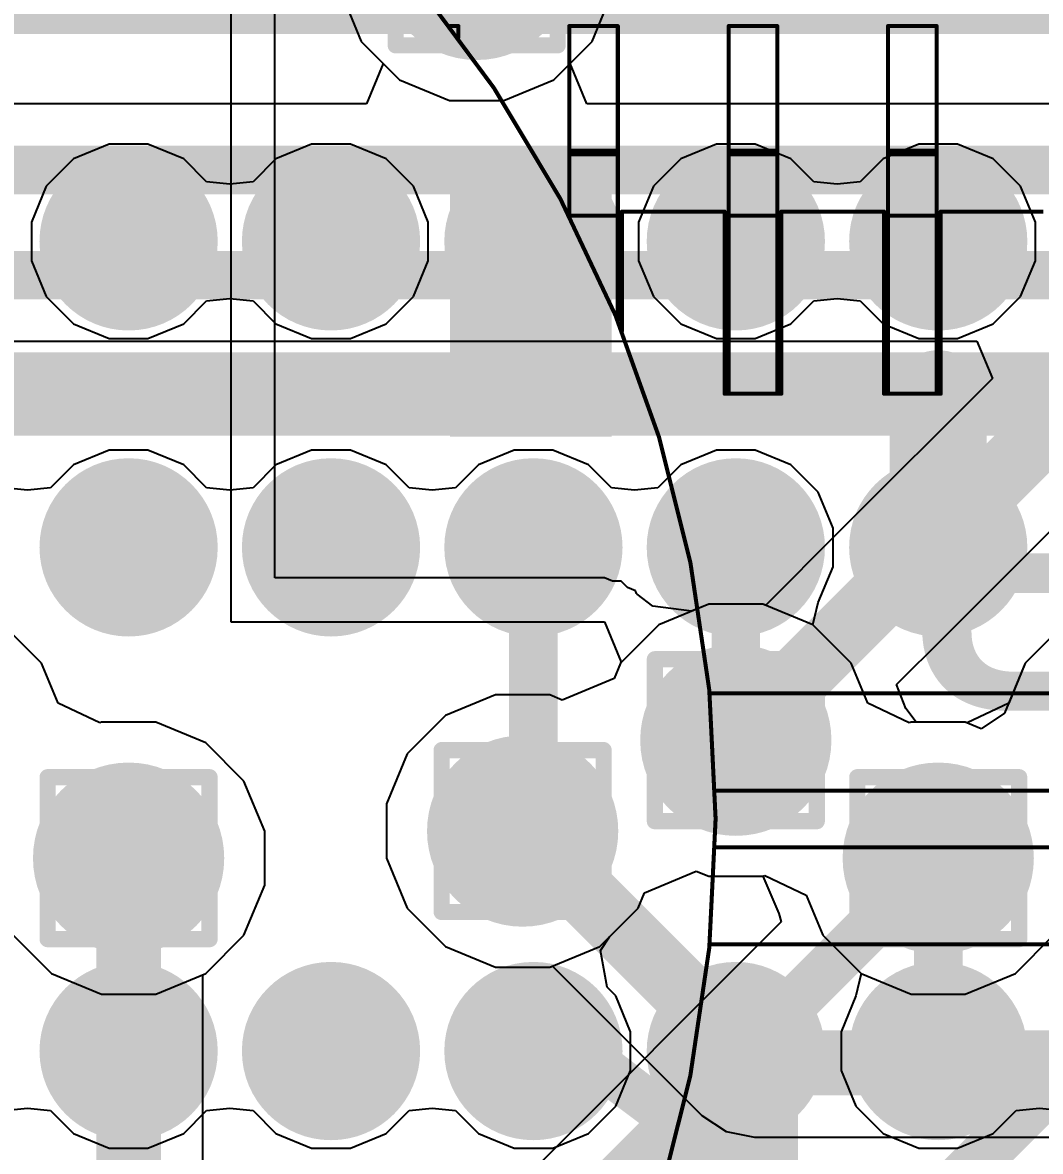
# Model space of a CAD drawing. Header units: inches. Extents: x -11 to 5433, y -4 to 5447.
# Drawn here: x 17.2 to 20.394, y 1.082 to 4.623 of the extents above; entities that cross this region are included whole.
import ezdxf

# ---------------------------------------------------------------- set-up
doc = ezdxf.new("R2010")
doc.units = ezdxf.units.IN
for name, color, linetype in [('Bottom Layer', 5, 'Continuous'), ('Bottom Overlay', 54, 'Continuous'), ('Drill Drawing', 1, 'Continuous'), ('Ground', 16, 'Continuous'), ('Mechanical 4', 56, 'Continuous'), ('Power', 76, 'Continuous'), ('Top Layer', 1, 'Continuous'), ('Top Overlay', 2, 'Continuous'), ('Top Paste', 8, 'Continuous'), ('Top Solder', 216, 'Continuous'), ('Via Holes', 16, 'Continuous')]:
    doc.layers.add(name, color=color, linetype=linetype)
doc.styles.add('Arial_Bold', font='', dxfattribs={"height": 0.2})
doc.styles.get('Arial_Bold').set_extended_font_data('Arial', bold=True)

# ---------------------------------------------------------------- blocks, each defined once
blk = doc.blocks.new('ADM6_30_01_5_L_4_2_A_TR_158')
at = {"layer": 'Top Layer'}
h = blk.add_hatch(color=1, dxfattribs=at)
edge = h.paths.add_edge_path()
edge.add_arc((-4.7625, 0.79), 0.178, 0, 360)
h = blk.add_hatch(color=1, dxfattribs=at)
edge = h.paths.add_edge_path()
edge.add_arc((-4.1275, 0.79), 0.178, 0, 360)
h = blk.add_hatch(color=1, dxfattribs=at)
edge = h.paths.add_edge_path()
edge.add_arc((-3.4925, 0.79), 0.178, 0, 360)
h = blk.add_hatch(color=1, dxfattribs=at)
edge = h.paths.add_edge_path()
edge.add_arc((-2.8575, 0.79), 0.178, 0, 360)
h = blk.add_hatch(color=1, dxfattribs=at)
edge = h.paths.add_edge_path()
edge.add_arc((-2.2225, 0.79), 0.178, 0, 360)
h = blk.add_hatch(color=1, dxfattribs=at)
edge = h.paths.add_edge_path()
edge.add_arc((-4.7625, -0.79), 0.178, 0, 360)
h = blk.add_hatch(color=1, dxfattribs=at)
edge = h.paths.add_edge_path()
edge.add_arc((-4.1275, -0.79), 0.178, 0, 360)
h = blk.add_hatch(color=1, dxfattribs=at)
edge = h.paths.add_edge_path()
edge.add_arc((-3.4925, -0.79), 0.178, 0, 360)
h = blk.add_hatch(color=1, dxfattribs=at)
edge = h.paths.add_edge_path()
edge.add_arc((-2.8575, -0.79), 0.178, 0, 360)
h = blk.add_hatch(color=1, dxfattribs=at)
edge = h.paths.add_edge_path()
edge.add_arc((-2.2225, -0.79), 0.178, 0, 360)
h = blk.add_hatch(color=1, dxfattribs=at)
edge = h.paths.add_edge_path()
edge.add_arc((-4.7625, -1.75), 0.178, 0, 360)
h = blk.add_hatch(color=1, dxfattribs=at)
edge = h.paths.add_edge_path()
edge.add_arc((-4.1275, -1.75), 0.178, 0, 360)
h = blk.add_hatch(color=1, dxfattribs=at)
edge = h.paths.add_edge_path()
edge.add_arc((-3.4925, -1.75), 0.178, 0, 360)
h = blk.add_hatch(color=1, dxfattribs=at)
edge = h.paths.add_edge_path()
edge.add_arc((-2.8575, -1.75), 0.178, 0, 360)
h = blk.add_hatch(color=1, dxfattribs=at)
edge = h.paths.add_edge_path()
edge.add_arc((-2.2225, -1.75), 0.178, 0, 360)
at = {"layer": 'Top Paste'}
h = blk.add_hatch(color=8, dxfattribs=at)
edge = h.paths.add_edge_path()
edge.add_arc((-4.7625, 0.79), 0.178, 0, 360)
h = blk.add_hatch(color=8, dxfattribs=at)
edge = h.paths.add_edge_path()
edge.add_arc((-4.1275, 0.79), 0.178, 0, 360)
h = blk.add_hatch(color=8, dxfattribs=at)
edge = h.paths.add_edge_path()
edge.add_arc((-3.4925, 0.79), 0.178, 0, 360)
h = blk.add_hatch(color=8, dxfattribs=at)
edge = h.paths.add_edge_path()
edge.add_arc((-2.8575, 0.79), 0.178, 0, 360)
h = blk.add_hatch(color=8, dxfattribs=at)
edge = h.paths.add_edge_path()
edge.add_arc((-2.2225, 0.79), 0.178, 0, 360)
h = blk.add_hatch(color=8, dxfattribs=at)
edge = h.paths.add_edge_path()
edge.add_arc((-4.7625, -0.79), 0.178, 0, 360)
h = blk.add_hatch(color=8, dxfattribs=at)
edge = h.paths.add_edge_path()
edge.add_arc((-4.1275, -0.79), 0.178, 0, 360)
h = blk.add_hatch(color=8, dxfattribs=at)
edge = h.paths.add_edge_path()
edge.add_arc((-3.4925, -0.79), 0.178, 0, 360)
h = blk.add_hatch(color=8, dxfattribs=at)
edge = h.paths.add_edge_path()
edge.add_arc((-2.8575, -0.79), 0.178, 0, 360)
h = blk.add_hatch(color=8, dxfattribs=at)
edge = h.paths.add_edge_path()
edge.add_arc((-2.2225, -0.79), 0.178, 0, 360)
h = blk.add_hatch(color=8, dxfattribs=at)
edge = h.paths.add_edge_path()
edge.add_arc((-4.7625, -1.75), 0.178, 0, 360)
h = blk.add_hatch(color=8, dxfattribs=at)
edge = h.paths.add_edge_path()
edge.add_arc((-4.1275, -1.75), 0.178, 0, 360)
h = blk.add_hatch(color=8, dxfattribs=at)
edge = h.paths.add_edge_path()
edge.add_arc((-3.4925, -1.75), 0.178, 0, 360)
h = blk.add_hatch(color=8, dxfattribs=at)
edge = h.paths.add_edge_path()
edge.add_arc((-2.8575, -1.75), 0.178, 0, 360)
h = blk.add_hatch(color=8, dxfattribs=at)
edge = h.paths.add_edge_path()
edge.add_arc((-2.2225, -1.75), 0.178, 0, 360)
at = {"layer": 'Top Solder'}
h = blk.add_hatch(color=216, dxfattribs=at)
edge = h.paths.add_edge_path()
edge.add_arc((-4.7625, 0.79), 0.2796, 0, 360)
h = blk.add_hatch(color=216, dxfattribs=at)
edge = h.paths.add_edge_path()
edge.add_arc((-4.1275, 0.79), 0.2796, 0, 360)
h = blk.add_hatch(color=216, dxfattribs=at)
edge = h.paths.add_edge_path()
edge.add_arc((-3.4925, 0.79), 0.2796, 0, 360)
h = blk.add_hatch(color=216, dxfattribs=at)
edge = h.paths.add_edge_path()
edge.add_arc((-2.8575, 0.79), 0.2796, 0, 360)
h = blk.add_hatch(color=216, dxfattribs=at)
edge = h.paths.add_edge_path()
edge.add_arc((-2.2225, 0.79), 0.2796, 0, 360)
h = blk.add_hatch(color=216, dxfattribs=at)
edge = h.paths.add_edge_path()
edge.add_arc((-4.7625, -0.79), 0.2796, 0, 360)
h = blk.add_hatch(color=216, dxfattribs=at)
edge = h.paths.add_edge_path()
edge.add_arc((-4.1275, -0.79), 0.2796, 0, 360)
h = blk.add_hatch(color=216, dxfattribs=at)
edge = h.paths.add_edge_path()
edge.add_arc((-3.4925, -0.79), 0.2796, 0, 360)
h = blk.add_hatch(color=216, dxfattribs=at)
edge = h.paths.add_edge_path()
edge.add_arc((-2.8575, -0.79), 0.2796, 0, 360)
h = blk.add_hatch(color=216, dxfattribs=at)
edge = h.paths.add_edge_path()
edge.add_arc((-2.2225, -0.79), 0.2796, 0, 360)
h = blk.add_hatch(color=216, dxfattribs=at)
edge = h.paths.add_edge_path()
edge.add_arc((-4.7625, -1.75), 0.2796, 0, 360)
h = blk.add_hatch(color=216, dxfattribs=at)
edge = h.paths.add_edge_path()
edge.add_arc((-4.1275, -1.75), 0.2796, 0, 360)
h = blk.add_hatch(color=216, dxfattribs=at)
edge = h.paths.add_edge_path()
edge.add_arc((-3.4925, -1.75), 0.2796, 0, 360)
h = blk.add_hatch(color=216, dxfattribs=at)
edge = h.paths.add_edge_path()
edge.add_arc((-2.8575, -1.75), 0.2796, 0, 360)
h = blk.add_hatch(color=216, dxfattribs=at)
edge = h.paths.add_edge_path()
edge.add_arc((-2.2225, -1.75), 0.2796, 0, 360)
at = {"layer": 'Top Overlay'}
blk.add_lwpolyline([(11.885, -2.5, 0.2, 0.2, 0), (-11.885, -2.5, 0.2, 0.2, 0)], format="xyseb", dxfattribs=at)

msp = doc.modelspace()

# ---------------------------------------------------------------- hatches: boundary and pattern name
at = {"layer": 'Bottom Layer'}
h = msp.add_hatch(color=5, dxfattribs=at)
edge = h.paths.add_edge_path()
edge.add_arc((18.6251, 4.8055), 0.3, 0, 360)
h = msp.add_hatch(color=5, dxfattribs=at)
edge = h.paths.add_edge_path()
edge.add_arc((19.4381, 2.3718), 0.3, 0, 360)
h = msp.add_hatch(color=5, dxfattribs=at)
edge = h.paths.add_edge_path()
edge.add_arc((18.7693, 2.0868), 0.3, 0, 360)
h = msp.add_hatch(color=5, dxfattribs=at)
edge = h.paths.add_edge_path()
edge.add_arc((17.5331, 2.0017), 0.3, 0, 360)
h = msp.add_hatch(color=5, dxfattribs=at)
edge = h.paths.add_edge_path()
edge.add_arc((20.0731, 2.0017), 0.3, 0, 360)
at = {"layer": 'Ground'}
h = msp.add_hatch(color=16, dxfattribs=at)
edge = h.paths.add_edge_path()
edge.add_arc((18.6251, 4.8055), 0.3, 0, 360)
h = msp.add_hatch(color=16, dxfattribs=at)
edge = h.paths.add_edge_path()
edge.add_arc((19.4381, 2.3718), 0.3, 0, 360)
h = msp.add_hatch(color=16, dxfattribs=at)
edge = h.paths.add_edge_path()
edge.add_arc((18.7693, 2.0868), 0.3, 0, 360)
h = msp.add_hatch(color=16, dxfattribs=at)
edge = h.paths.add_edge_path()
edge.add_arc((17.5331, 2.0017), 0.3, 0, 360)
h = msp.add_hatch(color=16, dxfattribs=at)
edge = h.paths.add_edge_path()
edge.add_arc((20.0731, 2.0017), 0.3, 0, 360)
at = {"layer": 'Power'}
h = msp.add_hatch(color=76, dxfattribs=at)
edge = h.paths.add_edge_path()
edge.add_arc((18.6251, 4.8055), 0.3, 0, 360)
h = msp.add_hatch(color=76, dxfattribs=at)
edge = h.paths.add_edge_path()
edge.add_arc((19.4381, 2.3718), 0.3, 0, 360)
h = msp.add_hatch(color=76, dxfattribs=at)
edge = h.paths.add_edge_path()
edge.add_arc((18.7693, 2.0868), 0.3, 0, 360)
h = msp.add_hatch(color=76, dxfattribs=at)
edge = h.paths.add_edge_path()
edge.add_arc((17.5331, 2.0017), 0.3, 0, 360)
h = msp.add_hatch(color=76, dxfattribs=at)
edge = h.paths.add_edge_path()
edge.add_arc((20.0731, 2.0017), 0.3, 0, 360)
at = {"layer": 'Top Layer'}
h = msp.add_hatch(color=1, dxfattribs=at)
edge = h.paths.add_edge_path()
edge.add_arc((18.6251, 4.8055), 0.3, 0, 360)
for points in [[(18.5409, 3.3245), (19.0489, 3.3245), (19.0489, 4.1373), (18.5409, 4.1373)], [(16.0009, 3.3274), (21.469, 3.3274), (21.469, 3.589), (16.0009, 3.589)], [(19.2521, 0.2362), (19.6331, 0.2362), (19.6331, 1.6078), (19.2521, 1.6078)]]:
    msp.add_hatch(color=1, dxfattribs=at).paths.add_polyline_path(points)
h = msp.add_hatch(color=1, dxfattribs=at)
edge = h.paths.add_edge_path()
edge.add_arc((19.4381, 2.3718), 0.3, 0, 360)
h = msp.add_hatch(color=1, dxfattribs=at)
edge = h.paths.add_edge_path()
edge.add_arc((18.7693, 2.0868), 0.3, 0, 360)
h = msp.add_hatch(color=1, dxfattribs=at)
edge = h.paths.add_edge_path()
edge.add_arc((17.5331, 2.0017), 0.3, 0, 360)
h = msp.add_hatch(color=1, dxfattribs=at)
edge = h.paths.add_edge_path()
edge.add_arc((20.0731, 2.0017), 0.3, 0, 360)
at = {"layer": 'Via Holes'}
h = msp.add_hatch(color=7, dxfattribs=at)
edge = h.paths.add_edge_path()
edge.add_arc((19.4381, 2.3718), 0.15, 0, 360)
h = msp.add_hatch(color=7, dxfattribs=at)
edge = h.paths.add_edge_path()
edge.add_arc((18.7693, 2.0868), 0.15, 0, 360)
h = msp.add_hatch(color=7, dxfattribs=at)
edge = h.paths.add_edge_path()
edge.add_arc((17.5331, 2.0017), 0.15, 0, 360)
h = msp.add_hatch(color=7, dxfattribs=at)
edge = h.paths.add_edge_path()
edge.add_arc((20.0731, 2.0017), 0.15, 0, 360)

# ---------------------------------------------------------------- linework, layer by layer
at = {"layer": 'Bottom Layer'}
for p, q in [((18.1981, 4.7205), (18.2631, 4.5636)), ((18.9871, 4.5636), (19.0521, 4.7205)), ((18.2631, 4.5636), (18.3832, 4.4435)), ((18.867, 4.4435), (18.9871, 4.5636)), ((18.3832, 4.4435), (18.5402, 4.3785)), ((18.71, 4.3785), (18.867, 4.4435)), ((18.5402, 4.3785), (18.71, 4.3785)), ((19.3532, 2.7987), (19.1962, 2.7337)), ((19.523, 2.7987), (19.3532, 2.7987)), ((19.68, 2.7337), (19.523, 2.7987)), ((17.2601, 2.6136), (17.14, 2.7337)), ((19.1962, 2.7337), (19.0761, 2.6136)), ((19.8001, 2.6136), (19.68, 2.7337)), ((20.4662, 2.7337), (20.3461, 2.6136)), ((17.3121, 2.488), (17.2601, 2.6136)), ((19.0761, 2.6136), (19.0561, 2.5654)), ((19.8521, 2.488), (19.8001, 2.6136)), ((20.3461, 2.6136), (20.2941, 2.488)), ((19.0561, 2.5654), (18.8938, 2.4974)), ((17.4424, 2.4264), (17.3121, 2.488)), ((18.6843, 2.5138), (18.5274, 2.4488)), ((18.8542, 2.5138), (18.6843, 2.5138)), ((18.8938, 2.4974), (18.8542, 2.5138)), ((19.9824, 2.4264), (19.8521, 2.488)), ((20.2941, 2.488), (20.1638, 2.4264)), ((18.5274, 2.4488), (18.4073, 2.3287)), ((17.4482, 2.4287), (17.4424, 2.4264)), ((17.618, 2.4287), (17.4482, 2.4287)), ((17.775, 2.3637), (17.618, 2.4287)), ((19.9882, 2.4287), (19.9824, 2.4264)), ((20.158, 2.4287), (19.9882, 2.4287)), ((20.1638, 2.4264), (20.158, 2.4287)), ((17.8951, 2.2436), (17.775, 2.3637)), ((18.4073, 2.3287), (18.3423, 2.1717)), ((17.9601, 2.0867), (17.8951, 2.2436)), ((18.3423, 2.1717), (18.3423, 2.0019)), ((17.9601, 1.9168), (17.9601, 2.0867)), ((18.3423, 2.0019), (18.4073, 1.8449)), ((19.1512, 1.8931), (19.3136, 1.9611)), ((19.3136, 1.9611), (19.3532, 1.9448)), ((17.8951, 1.7599), (17.9601, 1.9168)), ((19.3532, 1.9448), (19.523, 1.9448)), ((19.523, 1.9448), (19.5732, 1.8281)), ((19.1313, 1.8449), (19.1512, 1.8931)), ((18.4073, 1.8449), (18.5274, 1.7248)), ((19.0111, 1.7248), (19.1313, 1.8449)), ((19.5732, 1.8281), (19.5807, 1.8023)), ((19.5807, 1.8023), (17.1931, -0.5853)), ((17.1711, 1.7599), (17.2912, 1.6398)), ((17.775, 1.6398), (17.8951, 1.7599)), ((18.5274, 1.7248), (18.6843, 1.6598)), ((18.8542, 1.6598), (19.0111, 1.7248)), ((17.2912, 1.6398), (17.4482, 1.5747)), ((17.618, 1.5747), (17.775, 1.6398)), ((18.6843, 1.6598), (18.8542, 1.6598)), ((17.4482, 1.5747), (17.618, 1.5747))]:
    msp.add_line(p, q, dxfattribs=at)
for points in [[(17.2789, -0.7925, 0.1524, 0.1524, 0), (20.0731, 2.0017, 0.1524, 0.1524, 0)], [(16.834, -2.3114, 0.1524, 0.1524, 0), (20.7081, 1.5627, 0.1524, 0.1524, 0)]]:
    msp.add_lwpolyline(points, format="xyseb", dxfattribs=at)
msp.add_lwpolyline([(20.035, 2.0017, 0.0762, 0.0762, 1), (20.1112, 2.0017, 0.0762, 0.0762, 1)], format="xyseb", close=True, dxfattribs=at)
at = {"layer": 'Drill Drawing'}
for points in [[(18.3711, 4.5515, 0.0508, 0.0508, 0), (18.3711, 5.0595, 0.0508, 0.0508, 0)], [(18.8791, 4.5515, 0.0508, 0.0508, 0), (18.8791, 5.0595, 0.0508, 0.0508, 0)], [(18.3711, 4.5515, 0.0508, 0.0508, 0), (18.8791, 4.5515, 0.0508, 0.0508, 0)], [(19.1841, 2.6258, 0.0508, 0.0508, 0), (19.6921, 2.6258, 0.0508, 0.0508, 0)], [(19.1841, 2.1178, 0.0508, 0.0508, 0), (19.1841, 2.6258, 0.0508, 0.0508, 0)], [(19.6921, 2.1178, 0.0508, 0.0508, 0), (19.6921, 2.6258, 0.0508, 0.0508, 0)], [(19.2857, 2.5242, 0.0508, 0.0508, 0), (19.5905, 2.5242, 0.0508, 0.0508, 0)], [(19.2857, 2.2194, 0.0508, 0.0508, 0), (19.2857, 2.5242, 0.0508, 0.0508, 0)], [(19.5905, 2.2194, 0.0508, 0.0508, 0), (19.5905, 2.5242, 0.0508, 0.0508, 0)], [(18.5153, 2.3408, 0.0508, 0.0508, 0), (19.0233, 2.3408, 0.0508, 0.0508, 0)], [(18.5153, 1.8328, 0.0508, 0.0508, 0), (18.5153, 2.3408, 0.0508, 0.0508, 0)], [(19.0233, 1.8328, 0.0508, 0.0508, 0), (19.0233, 2.3408, 0.0508, 0.0508, 0)], [(17.2791, 2.2557, 0.0508, 0.0508, 0), (17.7871, 2.2557, 0.0508, 0.0508, 0)], [(17.2791, 1.7477, 0.0508, 0.0508, 0), (17.2791, 2.2557, 0.0508, 0.0508, 0)], [(17.7871, 1.7477, 0.0508, 0.0508, 0), (17.7871, 2.2557, 0.0508, 0.0508, 0)], [(19.8191, 2.2557, 0.0508, 0.0508, 0), (20.3271, 2.2557, 0.0508, 0.0508, 0)], [(19.8191, 1.7477, 0.0508, 0.0508, 0), (19.8191, 2.2557, 0.0508, 0.0508, 0)], [(20.3271, 1.7477, 0.0508, 0.0508, 0), (20.3271, 2.2557, 0.0508, 0.0508, 0)], [(18.6169, 2.2392, 0.0508, 0.0508, 0), (18.9217, 2.2392, 0.0508, 0.0508, 0)], [(18.6169, 1.9344, 0.0508, 0.0508, 0), (18.6169, 2.2392, 0.0508, 0.0508, 0)], [(18.9217, 1.9344, 0.0508, 0.0508, 0), (18.9217, 2.2392, 0.0508, 0.0508, 0)], [(19.2857, 2.2194, 0.0508, 0.0508, 0), (19.5905, 2.2194, 0.0508, 0.0508, 0)], [(17.3807, 2.1541, 0.0508, 0.0508, 0), (17.6855, 2.1541, 0.0508, 0.0508, 0)], [(17.3807, 1.8493, 0.0508, 0.0508, 0), (17.3807, 2.1541, 0.0508, 0.0508, 0)], [(17.6855, 1.8493, 0.0508, 0.0508, 0), (17.6855, 2.1541, 0.0508, 0.0508, 0)], [(19.9207, 2.1541, 0.0508, 0.0508, 0), (20.2255, 2.1541, 0.0508, 0.0508, 0)], [(19.9207, 1.8493, 0.0508, 0.0508, 0), (19.9207, 2.1541, 0.0508, 0.0508, 0)], [(20.2255, 1.8493, 0.0508, 0.0508, 0), (20.2255, 2.1541, 0.0508, 0.0508, 0)], [(19.1841, 2.1178, 0.0508, 0.0508, 0), (19.6921, 2.1178, 0.0508, 0.0508, 0)], [(18.6169, 1.9344, 0.0508, 0.0508, 0), (18.9217, 1.9344, 0.0508, 0.0508, 0)], [(17.3807, 1.8493, 0.0508, 0.0508, 0), (17.6855, 1.8493, 0.0508, 0.0508, 0)], [(18.5153, 1.8328, 0.0508, 0.0508, 0), (19.0233, 1.8328, 0.0508, 0.0508, 0)], [(19.9207, 1.8493, 0.0508, 0.0508, 0), (20.2255, 1.8493, 0.0508, 0.0508, 0)], [(17.2791, 1.7477, 0.0508, 0.0508, 0), (17.7871, 1.7477, 0.0508, 0.0508, 0)], [(19.8191, 1.7477, 0.0508, 0.0508, 0), (20.3271, 1.7477, 0.0508, 0.0508, 0)]]:
    msp.add_lwpolyline(points, format="xyseb", dxfattribs=at)
for points in [[(18.3584, 4.5515, 0.0254, 0.0254, 1), (18.3838, 4.5515, 0.0254, 0.0254, 1)], [(18.3584, 4.5515, 0.0254, 0.0254, 1), (18.3838, 4.5515, 0.0254, 0.0254, 1)], [(18.8664, 4.5515, 0.0254, 0.0254, 1), (18.8918, 4.5515, 0.0254, 0.0254, 1)], [(18.8664, 4.5515, 0.0254, 0.0254, 1), (18.8918, 4.5515, 0.0254, 0.0254, 1)], [(19.1714, 2.6258, 0.0254, 0.0254, 1), (19.1968, 2.6258, 0.0254, 0.0254, 1)], [(19.1714, 2.6258, 0.0254, 0.0254, 1), (19.1968, 2.6258, 0.0254, 0.0254, 1)], [(19.6794, 2.6258, 0.0254, 0.0254, 1), (19.7048, 2.6258, 0.0254, 0.0254, 1)], [(19.6794, 2.6258, 0.0254, 0.0254, 1), (19.7048, 2.6258, 0.0254, 0.0254, 1)], [(19.273, 2.5242, 0.0254, 0.0254, 1), (19.2984, 2.5242, 0.0254, 0.0254, 1)], [(19.273, 2.5242, 0.0254, 0.0254, 1), (19.2984, 2.5242, 0.0254, 0.0254, 1)], [(19.5778, 2.5242, 0.0254, 0.0254, 1), (19.6032, 2.5242, 0.0254, 0.0254, 1)], [(19.5778, 2.5242, 0.0254, 0.0254, 1), (19.6032, 2.5242, 0.0254, 0.0254, 1)], [(18.5026, 2.3408, 0.0254, 0.0254, 1), (18.528, 2.3408, 0.0254, 0.0254, 1)], [(18.5026, 2.3408, 0.0254, 0.0254, 1), (18.528, 2.3408, 0.0254, 0.0254, 1)], [(19.0106, 2.3408, 0.0254, 0.0254, 1), (19.036, 2.3408, 0.0254, 0.0254, 1)], [(19.0106, 2.3408, 0.0254, 0.0254, 1), (19.036, 2.3408, 0.0254, 0.0254, 1)], [(17.2664, 2.2557, 0.0254, 0.0254, 1), (17.2918, 2.2557, 0.0254, 0.0254, 1)], [(17.2664, 2.2557, 0.0254, 0.0254, 1), (17.2918, 2.2557, 0.0254, 0.0254, 1)], [(17.7744, 2.2557, 0.0254, 0.0254, 1), (17.7998, 2.2557, 0.0254, 0.0254, 1)], [(17.7744, 2.2557, 0.0254, 0.0254, 1), (17.7998, 2.2557, 0.0254, 0.0254, 1)], [(19.8064, 2.2557, 0.0254, 0.0254, 1), (19.8318, 2.2557, 0.0254, 0.0254, 1)], [(19.8064, 2.2557, 0.0254, 0.0254, 1), (19.8318, 2.2557, 0.0254, 0.0254, 1)], [(20.3144, 2.2557, 0.0254, 0.0254, 1), (20.3398, 2.2557, 0.0254, 0.0254, 1)], [(20.3144, 2.2557, 0.0254, 0.0254, 1), (20.3398, 2.2557, 0.0254, 0.0254, 1)], [(18.6042, 2.2392, 0.0254, 0.0254, 1), (18.6296, 2.2392, 0.0254, 0.0254, 1)], [(18.6042, 2.2392, 0.0254, 0.0254, 1), (18.6296, 2.2392, 0.0254, 0.0254, 1)], [(18.909, 2.2392, 0.0254, 0.0254, 1), (18.9344, 2.2392, 0.0254, 0.0254, 1)], [(18.909, 2.2392, 0.0254, 0.0254, 1), (18.9344, 2.2392, 0.0254, 0.0254, 1)], [(19.273, 2.2194, 0.0254, 0.0254, 1), (19.2984, 2.2194, 0.0254, 0.0254, 1)], [(19.273, 2.2194, 0.0254, 0.0254, 1), (19.2984, 2.2194, 0.0254, 0.0254, 1)], [(19.5778, 2.2194, 0.0254, 0.0254, 1), (19.6032, 2.2194, 0.0254, 0.0254, 1)], [(19.5778, 2.2194, 0.0254, 0.0254, 1), (19.6032, 2.2194, 0.0254, 0.0254, 1)], [(17.368, 2.1541, 0.0254, 0.0254, 1), (17.3934, 2.1541, 0.0254, 0.0254, 1)], [(17.368, 2.1541, 0.0254, 0.0254, 1), (17.3934, 2.1541, 0.0254, 0.0254, 1)], [(17.6728, 2.1541, 0.0254, 0.0254, 1), (17.6982, 2.1541, 0.0254, 0.0254, 1)], [(17.6728, 2.1541, 0.0254, 0.0254, 1), (17.6982, 2.1541, 0.0254, 0.0254, 1)], [(19.908, 2.1541, 0.0254, 0.0254, 1), (19.9334, 2.1541, 0.0254, 0.0254, 1)], [(19.908, 2.1541, 0.0254, 0.0254, 1), (19.9334, 2.1541, 0.0254, 0.0254, 1)], [(20.2128, 2.1541, 0.0254, 0.0254, 1), (20.2382, 2.1541, 0.0254, 0.0254, 1)], [(20.2128, 2.1541, 0.0254, 0.0254, 1), (20.2382, 2.1541, 0.0254, 0.0254, 1)], [(19.1714, 2.1178, 0.0254, 0.0254, 1), (19.1968, 2.1178, 0.0254, 0.0254, 1)], [(19.1714, 2.1178, 0.0254, 0.0254, 1), (19.1968, 2.1178, 0.0254, 0.0254, 1)], [(19.6794, 2.1178, 0.0254, 0.0254, 1), (19.7048, 2.1178, 0.0254, 0.0254, 1)], [(19.6794, 2.1178, 0.0254, 0.0254, 1), (19.7048, 2.1178, 0.0254, 0.0254, 1)], [(18.6042, 1.9344, 0.0254, 0.0254, 1), (18.6296, 1.9344, 0.0254, 0.0254, 1)], [(18.6042, 1.9344, 0.0254, 0.0254, 1), (18.6296, 1.9344, 0.0254, 0.0254, 1)], [(18.909, 1.9344, 0.0254, 0.0254, 1), (18.9344, 1.9344, 0.0254, 0.0254, 1)], [(18.909, 1.9344, 0.0254, 0.0254, 1), (18.9344, 1.9344, 0.0254, 0.0254, 1)], [(17.368, 1.8493, 0.0254, 0.0254, 1), (17.3934, 1.8493, 0.0254, 0.0254, 1)], [(17.368, 1.8493, 0.0254, 0.0254, 1), (17.3934, 1.8493, 0.0254, 0.0254, 1)], [(17.6728, 1.8493, 0.0254, 0.0254, 1), (17.6982, 1.8493, 0.0254, 0.0254, 1)], [(17.6728, 1.8493, 0.0254, 0.0254, 1), (17.6982, 1.8493, 0.0254, 0.0254, 1)], [(18.5026, 1.8328, 0.0254, 0.0254, 1), (18.528, 1.8328, 0.0254, 0.0254, 1)], [(18.5026, 1.8328, 0.0254, 0.0254, 1), (18.528, 1.8328, 0.0254, 0.0254, 1)], [(19.0106, 1.8328, 0.0254, 0.0254, 1), (19.036, 1.8328, 0.0254, 0.0254, 1)], [(19.0106, 1.8328, 0.0254, 0.0254, 1), (19.036, 1.8328, 0.0254, 0.0254, 1)], [(19.908, 1.8493, 0.0254, 0.0254, 1), (19.9334, 1.8493, 0.0254, 0.0254, 1)], [(19.908, 1.8493, 0.0254, 0.0254, 1), (19.9334, 1.8493, 0.0254, 0.0254, 1)], [(20.2128, 1.8493, 0.0254, 0.0254, 1), (20.2382, 1.8493, 0.0254, 0.0254, 1)], [(20.2128, 1.8493, 0.0254, 0.0254, 1), (20.2382, 1.8493, 0.0254, 0.0254, 1)], [(17.2664, 1.7477, 0.0254, 0.0254, 1), (17.2918, 1.7477, 0.0254, 0.0254, 1)], [(17.2664, 1.7477, 0.0254, 0.0254, 1), (17.2918, 1.7477, 0.0254, 0.0254, 1)], [(17.7744, 1.7477, 0.0254, 0.0254, 1), (17.7998, 1.7477, 0.0254, 0.0254, 1)], [(17.7744, 1.7477, 0.0254, 0.0254, 1), (17.7998, 1.7477, 0.0254, 0.0254, 1)], [(19.8064, 1.7477, 0.0254, 0.0254, 1), (19.8318, 1.7477, 0.0254, 0.0254, 1)], [(19.8064, 1.7477, 0.0254, 0.0254, 1), (19.8318, 1.7477, 0.0254, 0.0254, 1)], [(20.3144, 1.7477, 0.0254, 0.0254, 1), (20.3398, 1.7477, 0.0254, 0.0254, 1)], [(20.3144, 1.7477, 0.0254, 0.0254, 1), (20.3398, 1.7477, 0.0254, 0.0254, 1)]]:
    msp.add_lwpolyline(points, format="xyseb", close=True, dxfattribs=at)
at = {"layer": 'Ground'}
for p, q in [((18.1981, 4.7205), (18.2631, 4.5636)), ((18.9871, 4.5636), (19.0521, 4.7205)), ((18.2631, 4.5636), (18.3317, 4.495)), ((18.9185, 4.495), (18.9871, 4.5636)), ((18.3317, 4.495), (18.2791, 4.368)), ((18.9711, 4.368), (18.9185, 4.495)), ((18.2791, 4.368), (7.8028, 4.368)), ((20.8994, 4.368), (18.9711, 4.368)), ((15.4669, 3.6235), (20.1943, 3.6235)), ((20.1943, 3.6235), (20.2429, 3.5061)), ((20.2429, 3.5061), (19.7617, 3.025)), ((20.0914, 2.6954), (20.6458, 3.2498)), ((19.7617, 3.025), (19.5318, 2.7951)), ((19.7617, 3.025), (19.7617, 3.025)), ((19.3532, 2.7987), (19.1962, 2.7337)), ((19.523, 2.7987), (19.3532, 2.7987)), ((19.5318, 2.7951), (19.523, 2.7987)), ((17.2601, 2.6136), (17.14, 2.7337)), ((19.1962, 2.7337), (19.0761, 2.6136)), ((20.4662, 2.7337), (20.3461, 2.6136)), ((19.942, 2.5461), (20.0914, 2.6954)), ((20.0914, 2.6954), (20.0914, 2.6954)), ((17.3121, 2.488), (17.2601, 2.6136)), ((19.0761, 2.6136), (19.0561, 2.5654)), ((20.3461, 2.6136), (20.2811, 2.4567)), ((19.0561, 2.5654), (18.8938, 2.4974)), ((19.9715, 2.4711), (19.942, 2.5461)), ((17.4424, 2.4264), (17.3121, 2.488)), ((18.6843, 2.5138), (18.5274, 2.4488)), ((18.8542, 2.5138), (18.6843, 2.5138)), ((18.8938, 2.4974), (18.8542, 2.5138)), ((18.5274, 2.4488), (18.4073, 2.3287)), ((20.0043, 2.4287), (19.9715, 2.4711)), ((20.2811, 2.4567), (20.2082, 2.408)), ((17.4482, 2.4287), (17.4424, 2.4264)), ((17.618, 2.4287), (17.4482, 2.4287)), ((17.775, 2.3637), (17.618, 2.4287)), ((20.158, 2.4287), (20.0043, 2.4287)), ((20.2082, 2.408), (20.158, 2.4287)), ((17.8951, 2.2436), (17.775, 2.3637)), ((18.4073, 2.3287), (18.3423, 2.1717)), ((17.9601, 2.0867), (17.8951, 2.2436)), ((18.3423, 2.1717), (18.3423, 2.0019)), ((17.9601, 1.9168), (17.9601, 2.0867)), ((18.3423, 2.0019), (18.4073, 1.8449)), ((17.8951, 1.7599), (17.9601, 1.9168)), ((18.4073, 1.8449), (18.5274, 1.7248)), ((17.775, 1.6398), (17.8951, 1.7599)), ((18.5274, 1.7248), (18.6843, 1.6598)), ((17.7662, 1.6361), (17.775, 1.6398)), ((17.7662, 0.3078), (17.7662, 1.6361)), ((18.6843, 1.6598), (18.8542, 1.6598)), ((18.8542, 1.6598), (18.863, 1.6634)), ((18.863, 1.6634), (19.3317, 1.1948)), ((19.3317, 1.1948), (19.4073, 1.1443)), ((19.4073, 1.1443), (19.4965, 1.1265)), ((19.4965, 1.1265), (24.3104, 1.1265))]:
    msp.add_line(p, q, dxfattribs=at)
for points in [[(7.717, 4.1608, 0.1524, 0.1524, 0), (20.9852, 4.1608, 0.1524, 0.1524, 0)], [(7.5802, 3.8306, 0.1524, 0.1524, 0), (21.122, 3.8306, 0.1524, 0.1524, 0)], [(19.9265, 2.8602, 0.2032, 0.2032, 0), (20.5492, 3.4829, 0.2032, 0.2032, 0)], [(19.4381, 2.3718, 0.2032, 0.2032, 0), (19.9265, 2.8602, 0.2032, 0.2032, 0)], [(18.7693, 2.0868, 0.2032, 0.2032, 0), (19.4965, 1.3596, 0.2032, 0.2032, 0)], [(17.5331, 0.2112, 0.2032, 0.2032, 0), (17.5331, 2.0017, 0.2032, 0.2032, 0)], [(19.4965, 1.3596, 0.2032, 0.2032, 0), (24.3104, 1.3596, 0.2032, 0.2032, 0)]]:
    msp.add_lwpolyline(points, format="xyseb", dxfattribs=at)
for points in [[(19.8757, 2.8602, 0.1016, 0.1016, 1), (19.9773, 2.8602, 0.1016, 0.1016, 1)], [(19.8757, 2.8602, 0.1016, 0.1016, 1), (19.9773, 2.8602, 0.1016, 0.1016, 1)], [(19.3873, 2.3718, 0.1016, 0.1016, 1), (19.4889, 2.3718, 0.1016, 0.1016, 1)], [(18.7185, 2.0868, 0.1016, 0.1016, 1), (18.8201, 2.0868, 0.1016, 0.1016, 1)], [(17.4823, 2.0017, 0.1016, 0.1016, 1), (17.5839, 2.0017, 0.1016, 0.1016, 1)], [(19.4457, 1.3596, 0.1016, 0.1016, 1), (19.5473, 1.3596, 0.1016, 0.1016, 1)], [(19.4457, 1.3596, 0.1016, 0.1016, 1), (19.5473, 1.3596, 0.1016, 0.1016, 1)]]:
    msp.add_lwpolyline(points, format="xyseb", close=True, dxfattribs=at)
at = {"layer": 'Mechanical 4'}
for points in [[(19.3747, 2.125, 0.0127, 0.0127, 1), (11.1197, 2.125, 0.0127, 0.0127, 1)], [(18.5381, 4.612, 0.00635, 0.00635, 1), (18.5445, 4.612, 0.00635, 0.00635, 1)], [(18.5646, 4.612, 0.00635, 0.00635, 1), (18.5709, 4.612, 0.00635, 0.00635, 1)], [(18.5646, 4.612, 0.00635, 0.00635, 1), (18.5709, 4.612, 0.00635, 0.00635, 1)], [(18.9123, 4.612, 0.00635, 0.00635, 1), (18.9187, 4.612, 0.00635, 0.00635, 1)], [(18.9123, 4.612, 0.00635, 0.00635, 1), (18.9187, 4.612, 0.00635, 0.00635, 1)], [(19.0647, 4.612, 0.00635, 0.00635, 1), (19.0711, 4.612, 0.00635, 0.00635, 1)], [(19.0647, 4.612, 0.00635, 0.00635, 1), (19.0711, 4.612, 0.00635, 0.00635, 1)], [(19.4124, 4.612, 0.00635, 0.00635, 1), (19.4188, 4.612, 0.00635, 0.00635, 1)], [(19.4124, 4.612, 0.00635, 0.00635, 1), (19.4188, 4.612, 0.00635, 0.00635, 1)], [(19.5648, 4.612, 0.00635, 0.00635, 1), (19.5712, 4.612, 0.00635, 0.00635, 1)], [(19.5648, 4.612, 0.00635, 0.00635, 1), (19.5712, 4.612, 0.00635, 0.00635, 1)], [(19.9126, 4.612, 0.00635, 0.00635, 1), (19.9189, 4.612, 0.00635, 0.00635, 1)], [(19.9126, 4.612, 0.00635, 0.00635, 1), (19.9189, 4.612, 0.00635, 0.00635, 1)], [(20.065, 4.612, 0.00635, 0.00635, 1), (20.0713, 4.612, 0.00635, 0.00635, 1)], [(20.065, 4.612, 0.00635, 0.00635, 1), (20.0713, 4.612, 0.00635, 0.00635, 1)], [(18.5646, 4.5765, 0.00635, 0.00635, 1), (18.5709, 4.5765, 0.00635, 0.00635, 1)], [(18.9123, 4.2206, 0.00635, 0.00635, 1), (18.9187, 4.2206, 0.00635, 0.00635, 1)], [(18.9123, 4.2102, 0.00635, 0.00635, 1), (18.9187, 4.2102, 0.00635, 0.00635, 1)], [(19.0647, 4.2206, 0.00635, 0.00635, 1), (19.0711, 4.2206, 0.00635, 0.00635, 1)], [(19.0647, 4.2102, 0.00635, 0.00635, 1), (19.0711, 4.2102, 0.00635, 0.00635, 1)], [(19.4124, 4.2206, 0.00635, 0.00635, 1), (19.4188, 4.2206, 0.00635, 0.00635, 1)], [(19.4124, 4.2102, 0.00635, 0.00635, 1), (19.4188, 4.2102, 0.00635, 0.00635, 1)], [(19.5648, 4.2206, 0.00635, 0.00635, 1), (19.5712, 4.2206, 0.00635, 0.00635, 1)], [(19.5648, 4.2102, 0.00635, 0.00635, 1), (19.5712, 4.2102, 0.00635, 0.00635, 1)], [(19.9126, 4.2206, 0.00635, 0.00635, 1), (19.9189, 4.2206, 0.00635, 0.00635, 1)], [(19.9126, 4.2102, 0.00635, 0.00635, 1), (19.9189, 4.2102, 0.00635, 0.00635, 1)], [(20.065, 4.2206, 0.00635, 0.00635, 1), (20.0713, 4.2206, 0.00635, 0.00635, 1)], [(20.065, 4.2102, 0.00635, 0.00635, 1), (20.0713, 4.2102, 0.00635, 0.00635, 1)], [(18.9123, 4.0169, 0.00635, 0.00635, 1), (18.9187, 4.0169, 0.00635, 0.00635, 1)], [(18.9123, 4.0169, 0.00635, 0.00635, 1), (18.9187, 4.0169, 0.00635, 0.00635, 1)], [(19.0647, 4.0169, 0.00635, 0.00635, 1), (19.0711, 4.0169, 0.00635, 0.00635, 1)], [(19.0774, 4.03, 0.00635, 0.00635, 1), (19.0838, 4.03, 0.00635, 0.00635, 1)], [(19.0774, 4.03, 0.00635, 0.00635, 1), (19.0838, 4.03, 0.00635, 0.00635, 1)], [(19.3997, 4.03, 0.00635, 0.00635, 1), (19.4061, 4.03, 0.00635, 0.00635, 1)], [(19.3997, 4.03, 0.00635, 0.00635, 1), (19.4061, 4.03, 0.00635, 0.00635, 1)], [(19.4124, 4.0169, 0.00635, 0.00635, 1), (19.4188, 4.0169, 0.00635, 0.00635, 1)], [(19.5648, 4.0169, 0.00635, 0.00635, 1), (19.5712, 4.0169, 0.00635, 0.00635, 1)], [(19.5775, 4.03, 0.00635, 0.00635, 1), (19.5839, 4.03, 0.00635, 0.00635, 1)], [(19.5775, 4.03, 0.00635, 0.00635, 1), (19.5839, 4.03, 0.00635, 0.00635, 1)], [(19.8999, 4.03, 0.00635, 0.00635, 1), (19.9062, 4.03, 0.00635, 0.00635, 1)], [(19.8999, 4.03, 0.00635, 0.00635, 1), (19.9062, 4.03, 0.00635, 0.00635, 1)], [(19.9126, 4.0169, 0.00635, 0.00635, 1), (19.9189, 4.0169, 0.00635, 0.00635, 1)], [(20.065, 4.0169, 0.00635, 0.00635, 1), (20.0713, 4.0169, 0.00635, 0.00635, 1)], [(20.0777, 4.03, 0.00635, 0.00635, 1), (20.084, 4.03, 0.00635, 0.00635, 1)], [(20.0777, 4.03, 0.00635, 0.00635, 1), (20.084, 4.03, 0.00635, 0.00635, 1)], [(19.0647, 3.6866, 0.00635, 0.00635, 1), (19.0711, 3.6866, 0.00635, 0.00635, 1)], [(19.0774, 3.6552, 0.00635, 0.00635, 1), (19.0838, 3.6552, 0.00635, 0.00635, 1)], [(19.3997, 3.4585, 0.00635, 0.00635, 1), (19.4061, 3.4585, 0.00635, 0.00635, 1)], [(19.3997, 3.4585, 0.00635, 0.00635, 1), (19.4061, 3.4585, 0.00635, 0.00635, 1)], [(19.4124, 3.4585, 0.00635, 0.00635, 1), (19.4188, 3.4585, 0.00635, 0.00635, 1)], [(19.5648, 3.4585, 0.00635, 0.00635, 1), (19.5712, 3.4585, 0.00635, 0.00635, 1)], [(19.5775, 3.4585, 0.00635, 0.00635, 1), (19.5839, 3.4585, 0.00635, 0.00635, 1)], [(19.5775, 3.4585, 0.00635, 0.00635, 1), (19.5839, 3.4585, 0.00635, 0.00635, 1)], [(19.8999, 3.4585, 0.00635, 0.00635, 1), (19.9062, 3.4585, 0.00635, 0.00635, 1)], [(19.8999, 3.4585, 0.00635, 0.00635, 1), (19.9062, 3.4585, 0.00635, 0.00635, 1)], [(19.9126, 3.4585, 0.00635, 0.00635, 1), (19.9189, 3.4585, 0.00635, 0.00635, 1)], [(20.065, 3.4585, 0.00635, 0.00635, 1), (20.0713, 3.4585, 0.00635, 0.00635, 1)], [(20.0777, 3.4585, 0.00635, 0.00635, 1), (20.084, 3.4585, 0.00635, 0.00635, 1)], [(20.0777, 3.4585, 0.00635, 0.00635, 1), (20.084, 3.4585, 0.00635, 0.00635, 1)], [(19.3527, 2.5187, 0.00635, 0.00635, 1), (19.3591, 2.5187, 0.00635, 0.00635, 1)], [(19.3706, 2.2139, 0.00635, 0.00635, 1), (19.3769, 2.2139, 0.00635, 0.00635, 1)], [(19.3715, 2.125, 0.00635, 0.00635, 1), (19.3779, 2.125, 0.00635, 0.00635, 1)], [(19.3715, 2.125, 0.00635, 0.00635, 1), (19.3779, 2.125, 0.00635, 0.00635, 1)], [(19.3706, 2.0361, 0.00635, 0.00635, 1), (19.3769, 2.0361, 0.00635, 0.00635, 1)], [(19.3527, 1.7313, 0.00635, 0.00635, 1), (19.3591, 1.7313, 0.00635, 0.00635, 1)]]:
    msp.add_lwpolyline(points, format="xyseb", close=True, dxfattribs=at)
for points in [[(18.5413, 4.612, 0.0127, 0.0127, 0), (18.5678, 4.612, 0.0127, 0.0127, 0)], [(18.5678, 4.5765, 0.0127, 0.0127, 0), (18.5678, 4.612, 0.0127, 0.0127, 0)], [(18.9155, 4.0169, 0.0127, 0.0127, 0), (18.9155, 4.612, 0.0127, 0.0127, 0)], [(18.9155, 4.612, 0.0127, 0.0127, 0), (19.0679, 4.612, 0.0127, 0.0127, 0)], [(19.0679, 3.6866, 0.0127, 0.0127, 0), (19.0679, 4.612, 0.0127, 0.0127, 0)], [(19.4156, 3.4585, 0.0127, 0.0127, 0), (19.4156, 4.612, 0.0127, 0.0127, 0)], [(19.4156, 4.612, 0.0127, 0.0127, 0), (19.568, 4.612, 0.0127, 0.0127, 0)], [(19.568, 3.4585, 0.0127, 0.0127, 0), (19.568, 4.612, 0.0127, 0.0127, 0)], [(19.9157, 3.4585, 0.0127, 0.0127, 0), (19.9157, 4.612, 0.0127, 0.0127, 0)], [(19.9157, 4.612, 0.0127, 0.0127, 0), (20.0681, 4.612, 0.0127, 0.0127, 0)], [(20.0681, 3.4585, 0.0127, 0.0127, 0), (20.0681, 4.612, 0.0127, 0.0127, 0)], [(18.9155, 4.2206, 0.0127, 0.0127, 0), (19.0679, 4.2206, 0.0127, 0.0127, 0)], [(18.9155, 4.2102, 0.0127, 0.0127, 0), (19.0679, 4.2102, 0.0127, 0.0127, 0)], [(19.4156, 4.2206, 0.0127, 0.0127, 0), (19.568, 4.2206, 0.0127, 0.0127, 0)], [(19.4156, 4.2102, 0.0127, 0.0127, 0), (19.568, 4.2102, 0.0127, 0.0127, 0)], [(19.9157, 4.2206, 0.0127, 0.0127, 0), (20.0681, 4.2206, 0.0127, 0.0127, 0)], [(19.9157, 4.2102, 0.0127, 0.0127, 0), (20.0681, 4.2102, 0.0127, 0.0127, 0)], [(18.9155, 4.0169, 0.0127, 0.0127, 0), (19.0679, 4.0169, 0.0127, 0.0127, 0)], [(19.0806, 3.6552, 0.0127, 0.0127, 0), (19.0806, 4.03, 0.0127, 0.0127, 0)], [(19.0806, 4.03, 0.0127, 0.0127, 0), (19.4029, 4.03, 0.0127, 0.0127, 0)], [(19.4029, 3.4585, 0.0127, 0.0127, 0), (19.4029, 4.03, 0.0127, 0.0127, 0)], [(19.4156, 4.0169, 0.0127, 0.0127, 0), (19.568, 4.0169, 0.0127, 0.0127, 0)], [(19.5807, 3.4585, 0.0127, 0.0127, 0), (19.5807, 4.03, 0.0127, 0.0127, 0)], [(19.5807, 4.03, 0.0127, 0.0127, 0), (19.903, 4.03, 0.0127, 0.0127, 0)], [(19.903, 3.4585, 0.0127, 0.0127, 0), (19.903, 4.03, 0.0127, 0.0127, 0)], [(19.9157, 4.0169, 0.0127, 0.0127, 0), (20.0681, 4.0169, 0.0127, 0.0127, 0)], [(20.0808, 3.4585, 0.0127, 0.0127, 0), (20.0808, 4.03, 0.0127, 0.0127, 0)], [(20.0808, 4.03, 0.0127, 0.0127, 0), (20.4032, 4.03, 0.0127, 0.0127, 0)], [(19.4029, 3.4585, 0.0127, 0.0127, 0), (19.5807, 3.4585, 0.0127, 0.0127, 0)], [(19.903, 3.4585, 0.0127, 0.0127, 0), (20.0808, 3.4585, 0.0127, 0.0127, 0)], [(19.3559, 2.5187, 0.0127, 0.0127, 0), (23.0514, 2.5187, 0.0127, 0.0127, 0)], [(19.3738, 2.2139, 0.0127, 0.0127, 0), (20.6612, 2.2139, 0.0127, 0.0127, 0)], [(19.3747, 2.125, 0.0127, 0.0127, -1), (11.1197, 2.125, 0.0127, 0.0127, 0)], [(19.3738, 2.0361, 0.0127, 0.0127, 0), (23.2007, 2.0361, 0.0127, 0.0127, 0)], [(19.3559, 1.7313, 0.0127, 0.0127, 0), (23.0514, 1.7313, 0.0127, 0.0127, 0)]]:
    msp.add_lwpolyline(points, format="xyseb", dxfattribs=at)
at = {"layer": 'Power'}
for p, q in [((17.8543, 7.2635), (17.8543, 2.7432)), ((17.9918, 2.8807), (17.9918, 7.2635)), ((18.1981, 4.7205), (18.2631, 4.5636)), ((18.9871, 4.5636), (19.0521, 4.7205)), ((18.2631, 4.5636), (18.3832, 4.4435)), ((18.867, 4.4435), (18.9871, 4.5636)), ((18.3832, 4.4435), (18.5402, 4.3785)), ((18.71, 4.3785), (18.867, 4.4435)), ((18.5402, 4.3785), (18.71, 4.3785)), ((19.0261, 2.8807), (17.9918, 2.8807)), ((19.0513, 2.8702), (19.0261, 2.8807)), ((19.0787, 2.8702), (19.0513, 2.8702)), ((19.098, 2.8509), (19.0787, 2.8702)), ((19.1233, 2.8404), (19.098, 2.8509)), ((19.1268, 2.832), (19.1233, 2.8404)), ((19.1281, 2.8301), (19.1268, 2.832)), ((19.1773, 2.7925), (19.1281, 2.8301)), ((19.3532, 2.7987), (19.2987, 2.7762)), ((19.523, 2.7987), (19.3532, 2.7987)), ((19.68, 2.7337), (19.523, 2.7987)), ((19.2987, 2.7762), (19.1773, 2.7925)), ((17.2601, 2.6136), (17.14, 2.7337)), ((17.8543, 2.7432), (19.0261, 2.7432)), ((19.0261, 2.7432), (19.0787, 2.6162)), ((19.8001, 2.6136), (19.68, 2.7337)), ((20.4662, 2.7337), (20.3461, 2.6136)), ((17.3121, 2.488), (17.2601, 2.6136)), ((19.0761, 2.6136), (19.0561, 2.5654)), ((19.0787, 2.6162), (19.0761, 2.6136)), ((19.8521, 2.488), (19.8001, 2.6136)), ((20.3461, 2.6136), (20.2941, 2.488)), ((19.0561, 2.5654), (18.8938, 2.4974)), ((17.4424, 2.4264), (17.3121, 2.488)), ((18.6843, 2.5138), (18.5274, 2.4488)), ((18.8542, 2.5138), (18.6843, 2.5138)), ((18.8938, 2.4974), (18.8542, 2.5138)), ((19.9824, 2.4264), (19.8521, 2.488)), ((20.2941, 2.488), (20.1638, 2.4264)), ((18.5274, 2.4488), (18.4073, 2.3287)), ((17.4482, 2.4287), (17.4424, 2.4264)), ((17.618, 2.4287), (17.4482, 2.4287)), ((17.775, 2.3637), (17.618, 2.4287)), ((19.9882, 2.4287), (19.9824, 2.4264)), ((20.158, 2.4287), (19.9882, 2.4287)), ((20.1638, 2.4264), (20.158, 2.4287)), ((17.8951, 2.2436), (17.775, 2.3637)), ((18.4073, 2.3287), (18.3423, 2.1717)), ((17.9601, 2.0867), (17.8951, 2.2436)), ((18.3423, 2.1717), (18.3423, 2.0019)), ((17.9601, 1.9168), (17.9601, 2.0867)), ((18.3423, 2.0019), (18.4073, 1.8449)), ((19.1512, 1.8931), (19.3136, 1.9611)), ((19.3136, 1.9611), (19.3532, 1.9448)), ((17.8951, 1.7599), (17.9601, 1.9168)), ((19.3532, 1.9448), (19.523, 1.9448)), ((19.523, 1.9448), (19.5288, 1.9471)), ((19.5288, 1.9471), (19.6591, 1.8855)), ((19.1313, 1.8449), (19.1512, 1.8931)), ((19.6591, 1.8855), (19.7111, 1.7599)), ((18.4073, 1.8449), (18.5274, 1.7248)), ((19.0111, 1.7248), (19.1313, 1.8449)), ((17.1711, 1.7599), (17.2912, 1.6398)), ((17.775, 1.6398), (17.8951, 1.7599)), ((19.7111, 1.7599), (19.8312, 1.6398)), ((20.315, 1.6398), (20.4351, 1.7599)), ((18.5274, 1.7248), (18.6843, 1.6598)), ((18.8542, 1.6598), (19.0111, 1.7248)), ((17.2912, 1.6398), (17.4482, 1.5747)), ((17.618, 1.5747), (17.775, 1.6398)), ((18.6843, 1.6598), (18.8542, 1.6598)), ((19.8312, 1.6398), (19.9882, 1.5747)), ((20.158, 1.5747), (20.315, 1.6398)), ((17.4482, 1.5747), (17.618, 1.5747)), ((19.9882, 1.5747), (20.158, 1.5747))]:
    msp.add_line(p, q, dxfattribs=at)
at = {"layer": 'Top Layer'}
for p, q in [((18.1981, 4.7205), (18.2631, 4.5636)), ((18.9871, 4.5636), (19.0305, 4.6685)), ((18.2631, 4.5636), (18.3832, 4.4435)), ((18.867, 4.4435), (18.9871, 4.5636)), ((18.3832, 4.4435), (18.5402, 4.3785)), ((18.71, 4.3785), (18.867, 4.4435)), ((18.5402, 4.3785), (18.71, 4.3785)), ((17.4724, 4.2417), (17.3603, 4.1953)), ((17.5938, 4.2417), (17.4724, 4.2417)), ((17.7059, 4.1953), (17.5938, 4.2417)), ((18.1074, 4.2417), (17.9953, 4.1953)), ((18.2288, 4.2417), (18.1074, 4.2417)), ((18.3409, 4.1953), (18.2288, 4.2417)), ((19.3774, 4.2417), (19.2653, 4.1953)), ((19.4988, 4.2417), (19.3774, 4.2417)), ((19.6109, 4.1953), (19.4988, 4.2417)), ((20.0124, 4.2417), (19.9003, 4.1953)), ((20.1338, 4.2417), (20.0124, 4.2417)), ((20.2459, 4.1953), (20.1338, 4.2417)), ((17.3603, 4.1953), (17.2745, 4.1095)), ((17.7778, 4.1234), (17.7059, 4.1953)), ((17.9953, 4.1953), (17.9234, 4.1234)), ((18.4267, 4.1095), (18.3409, 4.1953)), ((19.2653, 4.1953), (19.1795, 4.1095)), ((19.6828, 4.1234), (19.6109, 4.1953)), ((19.9003, 4.1953), (19.8284, 4.1234)), ((20.3317, 4.1095), (20.2459, 4.1953)), ((17.2745, 4.1095), (17.2281, 3.9974)), ((17.8506, 4.1157), (17.7778, 4.1234)), ((17.9234, 4.1234), (17.8506, 4.1157)), ((18.4731, 3.9974), (18.4267, 4.1095)), ((19.1795, 4.1095), (19.1331, 3.9974)), ((19.7556, 4.1157), (19.6828, 4.1234)), ((19.8284, 4.1234), (19.7556, 4.1157)), ((20.3781, 3.9974), (20.3317, 4.1095)), ((17.2281, 3.9974), (17.2281, 3.8761)), ((18.4731, 3.8761), (18.4731, 3.9974)), ((19.1331, 3.9974), (19.1331, 3.8761)), ((20.3781, 3.8761), (20.3781, 3.9974)), ((17.2281, 3.8761), (17.2745, 3.764)), ((18.4267, 3.764), (18.4731, 3.8761)), ((19.1331, 3.8761), (19.1795, 3.764)), ((20.3317, 3.764), (20.3781, 3.8761)), ((17.2745, 3.764), (17.3603, 3.6782)), ((17.7778, 3.7501), (17.8506, 3.7578)), ((17.8506, 3.7578), (17.9234, 3.7501)), ((18.3409, 3.6782), (18.4267, 3.764)), ((19.1795, 3.764), (19.2653, 3.6782)), ((19.6828, 3.7501), (19.7556, 3.7578)), ((19.7556, 3.7578), (19.8284, 3.7501)), ((20.2459, 3.6782), (20.3317, 3.764)), ((17.7059, 3.6782), (17.7778, 3.7501)), ((17.9234, 3.7501), (17.9953, 3.6782)), ((19.6109, 3.6782), (19.6828, 3.7501)), ((19.8284, 3.7501), (19.9003, 3.6782)), ((17.3603, 3.6782), (17.4724, 3.6317)), ((17.5938, 3.6317), (17.7059, 3.6782)), ((17.9953, 3.6782), (18.1074, 3.6317)), ((18.2288, 3.6317), (18.3409, 3.6782)), ((19.2653, 3.6782), (19.3774, 3.6317)), ((19.4988, 3.6317), (19.6109, 3.6782)), ((19.9003, 3.6782), (20.0124, 3.6317)), ((20.1338, 3.6317), (20.2459, 3.6782)), ((17.4724, 3.6317), (17.5938, 3.6317)), ((18.1074, 3.6317), (18.2288, 3.6317)), ((19.3774, 3.6317), (19.4988, 3.6317)), ((20.0124, 3.6317), (20.1338, 3.6317)), ((17.4724, 3.2817), (17.3603, 3.2353)), ((17.5938, 3.2817), (17.4724, 3.2817)), ((17.7059, 3.2353), (17.5938, 3.2817)), ((18.1074, 3.2817), (17.9953, 3.2353)), ((18.2288, 3.2817), (18.1074, 3.2817)), ((18.3409, 3.2353), (18.2288, 3.2817)), ((18.7424, 3.2817), (18.6303, 3.2353)), ((18.8638, 3.2817), (18.7424, 3.2817)), ((18.9759, 3.2353), (18.8638, 3.2817)), ((19.3774, 3.2817), (19.2653, 3.2353)), ((19.4988, 3.2817), (19.3774, 3.2817)), ((19.6109, 3.2353), (19.4988, 3.2817)), ((17.3603, 3.2353), (17.2884, 3.1634)), ((17.7778, 3.1634), (17.7059, 3.2353)), ((17.9953, 3.2353), (17.9234, 3.1634)), ((18.4128, 3.1634), (18.3409, 3.2353)), ((18.6303, 3.2353), (18.5584, 3.1634)), ((19.0478, 3.1634), (18.9759, 3.2353)), ((19.2653, 3.2353), (19.1934, 3.1634)), ((19.6967, 3.1495), (19.6109, 3.2353)), ((17.2156, 3.1557), (17.1428, 3.1634)), ((17.2884, 3.1634), (17.2156, 3.1557)), ((17.8506, 3.1557), (17.7778, 3.1634)), ((17.9234, 3.1634), (17.8506, 3.1557)), ((18.4856, 3.1557), (18.4128, 3.1634)), ((18.5584, 3.1634), (18.4856, 3.1557)), ((19.1206, 3.1557), (19.0478, 3.1634)), ((19.1934, 3.1634), (19.1206, 3.1557)), ((19.7431, 3.0374), (19.6967, 3.1495)), ((19.7431, 2.9161), (19.7431, 3.0374)), ((19.6967, 2.804), (19.7431, 2.9161)), ((19.68, 2.7337), (19.6967, 2.804)), ((19.8001, 2.6136), (19.68, 2.7337)), ((20.4032, 2.6707), (20.3461, 2.6136)), ((19.8521, 2.488), (19.8001, 2.6136)), ((20.3461, 2.6136), (20.2941, 2.488)), ((19.9824, 2.4264), (19.8521, 2.488)), ((20.2941, 2.488), (20.1638, 2.4264)), ((19.9882, 2.4287), (19.9824, 2.4264)), ((20.158, 2.4287), (19.9882, 2.4287)), ((20.1638, 2.4264), (20.158, 2.4287)), ((19.1512, 1.8931), (19.3136, 1.9611)), ((19.3136, 1.9611), (19.3532, 1.9448)), ((19.3532, 1.9448), (19.523, 1.9448)), ((19.523, 1.9448), (19.5288, 1.9471)), ((19.5288, 1.9471), (19.6591, 1.8855)), ((19.1313, 1.8449), (19.1512, 1.8931)), ((19.6591, 1.8855), (19.7111, 1.7599)), ((19.0417, 1.7554), (19.1313, 1.8449)), ((19.0134, 1.7123), (19.0417, 1.7554)), ((19.7111, 1.7599), (19.8312, 1.6398)), ((19.0343, 1.5969), (19.0134, 1.7123)), ((19.8312, 1.6398), (19.8145, 1.5695)), ((19.0617, 1.5695), (19.0343, 1.5969)), ((19.1081, 1.4574), (19.0617, 1.5695)), ((19.8145, 1.5695), (19.7681, 1.4574)), ((19.1081, 1.3361), (19.1081, 1.4574)), ((19.7681, 1.4574), (19.7681, 1.3361)), ((19.0617, 1.224), (19.1081, 1.3361)), ((19.7681, 1.3361), (19.8145, 1.224)), ((17.1428, 1.2101), (17.2156, 1.2178)), ((17.2156, 1.2178), (17.2884, 1.2101)), ((17.2884, 1.2101), (17.3603, 1.1382)), ((17.7059, 1.1382), (17.7778, 1.2101)), ((17.7778, 1.2101), (17.8506, 1.2178)), ((17.8506, 1.2178), (17.9234, 1.2101)), ((17.9234, 1.2101), (17.9953, 1.1382)), ((18.3409, 1.1382), (18.4128, 1.2101)), ((18.4128, 1.2101), (18.4856, 1.2178)), ((18.4856, 1.2178), (18.5584, 1.2101)), ((18.5584, 1.2101), (18.6303, 1.1382)), ((18.9759, 1.1382), (19.0617, 1.224)), ((19.8145, 1.224), (19.9003, 1.1382)), ((20.2459, 1.1382), (20.3178, 1.2101)), ((20.3178, 1.2101), (20.3906, 1.2178)), ((20.3906, 1.2178), (20.4634, 1.2101)), ((17.3603, 1.1382), (17.4724, 1.0917)), ((17.5938, 1.0917), (17.7059, 1.1382)), ((17.9953, 1.1382), (18.1074, 1.0917)), ((18.2288, 1.0917), (18.3409, 1.1382)), ((18.6303, 1.1382), (18.7424, 1.0917)), ((18.8638, 1.0917), (18.9759, 1.1382)), ((19.9003, 1.1382), (20.0124, 1.0917)), ((20.1338, 1.0917), (20.2459, 1.1382)), ((17.4724, 1.0917), (17.5938, 1.0917)), ((18.1074, 1.0917), (18.2288, 1.0917)), ((18.7424, 1.0917), (18.8638, 1.0917)), ((20.0124, 1.0917), (20.1338, 1.0917))]:
    msp.add_line(p, q, dxfattribs=at)
for points in [[(20.0731, 2.9767, 0.3048, 0.3048, 0), (20.0731, 3.4427, 0.3048, 0.3048, 0)], [(18.8031, 2.1012, 0.1524, 0.1524, 0), (18.8031, 2.9767, 0.1524, 0.1524, 0)], [(19.4381, 2.3718, 0.1524, 0.1524, 0), (19.4381, 2.9767, 0.1524, 0.1524, 0)], [(18.7693, 2.0868, 0.1524, 0.1524, 0), (18.7887, 2.0868, 0.1524, 0.1524, 0)], [(18.7887, 2.0868, 0.1524, 0.1524, 0), (18.8031, 2.1012, 0.1524, 0.1524, 0)], [(17.5331, 1.3967, 0.1524, 0.1524, 0), (17.5331, 2.0017, 0.1524, 0.1524, 0)], [(20.0731, 1.3967, 0.1524, 0.1524, 0), (20.0731, 2.0017, 0.1524, 0.1524, 0)]]:
    msp.add_lwpolyline(points, format="xyseb", dxfattribs=at)
for points in [[(19.9969, 3.4427, 0.1524, 0.1524, 1), (20.1493, 3.4427, 0.1524, 0.1524, 1)], [(19.9969, 2.9767, 0.1524, 0.1524, 1), (20.1493, 2.9767, 0.1524, 0.1524, 1)], [(18.765, 2.9767, 0.0762, 0.0762, 1), (18.8412, 2.9767, 0.0762, 0.0762, 1)], [(19.4, 2.9767, 0.0762, 0.0762, 1), (19.4762, 2.9767, 0.0762, 0.0762, 1)], [(19.4, 2.3718, 0.0762, 0.0762, 1), (19.4762, 2.3718, 0.0762, 0.0762, 1)], [(18.7312, 2.0868, 0.0762, 0.0762, 1), (18.8074, 2.0868, 0.0762, 0.0762, 1)], [(18.7506, 2.0868, 0.0762, 0.0762, 1), (18.8268, 2.0868, 0.0762, 0.0762, 1)], [(18.7506, 2.0868, 0.0762, 0.0762, 1), (18.8268, 2.0868, 0.0762, 0.0762, 1)], [(18.765, 2.1012, 0.0762, 0.0762, 1), (18.8412, 2.1012, 0.0762, 0.0762, 1)], [(18.765, 2.1012, 0.0762, 0.0762, 1), (18.8412, 2.1012, 0.0762, 0.0762, 1)], [(17.495, 2.0017, 0.0762, 0.0762, 1), (17.5712, 2.0017, 0.0762, 0.0762, 1)], [(20.035, 2.0017, 0.0762, 0.0762, 1), (20.1112, 2.0017, 0.0762, 0.0762, 1)], [(17.495, 1.3967, 0.0762, 0.0762, 1), (17.5712, 1.3967, 0.0762, 0.0762, 1)], [(20.035, 1.3967, 0.0762, 0.0762, 1), (20.1112, 1.3967, 0.0762, 0.0762, 1)]]:
    msp.add_lwpolyline(points, format="xyseb", close=True, dxfattribs=at)

# ---------------------------------------------------------------- block references
at = {"rotation": 180}
msp.add_blockref('ADM6_30_01_5_L_4_2_A_TR_158', (15.3106, 2.1867), dxfattribs=at)

# ---------------------------------------------------------------- texts
at = {"layer": 'Bottom Overlay', "style": 'Arial_Bold', "text_generation_flag": 2}
for s, rotation, p in [('HDR_DP', 360, (24.3631, 2.1958)), ('SCLK', 270, (18.8479, -1.3202))]:
    msp.add_text(s, height=0.762, rotation=rotation, dxfattribs=at).set_placement(p)

doc.saveas('drawing.dxf')
